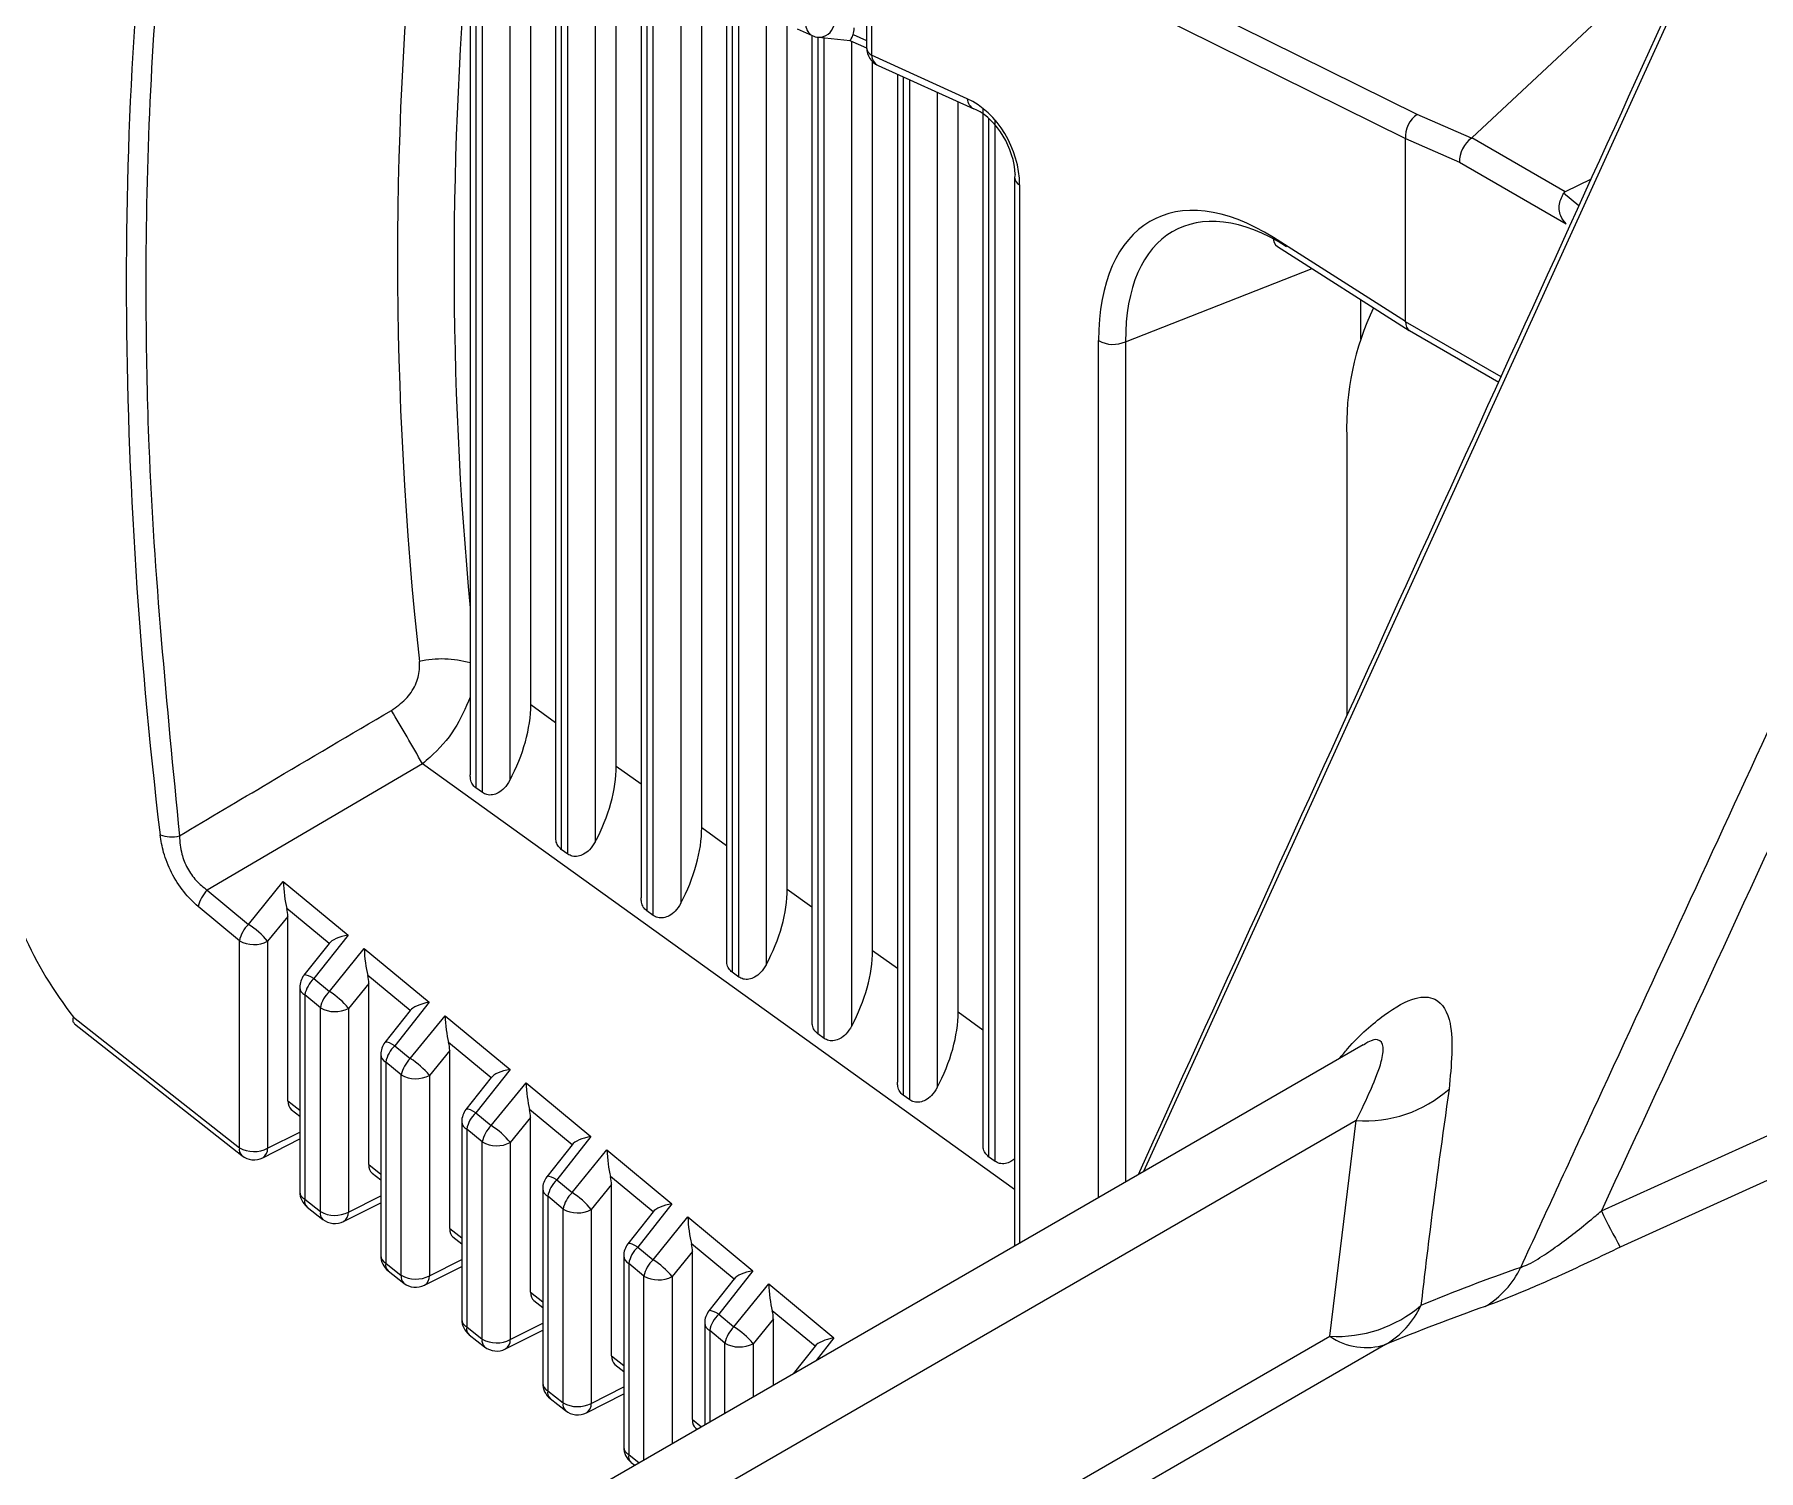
# Model space of a CAD drawing. Extents: x 16.7 to 113.1, y 4.5 to 84.5.
# Drawn here: x 77.472 to 78.356, y 67.674 to 68.411 of the extents above; entities that cross this region are included whole.
import ezdxf

# ---------------------------------------------------------------- set-up
doc = ezdxf.new("R2010")
doc.units = 0
doc.header["$MEASUREMENT"] = 0
doc.layers.add('OBJECT', color=7, linetype='CONTINUOUS')

msp = doc.modelspace()

# ---------------------------------------------------------------- linework, layer by layer
at = {"layer": 'OBJECT'}
for p, q in [((78.40258, 68.62126), (78.04095, 67.82776)), ((77.89888, 68.49713), (77.89888, 68.40419)), ((78.18128, 68.36996), (77.90765, 68.5055)), ((77.69547, 68.49038), (77.69547, 68.0312)), ((77.6984, 68.48887), (77.6984, 68.02451)), ((77.90145, 68.49327), (78.17525, 68.35764)), ((77.90145, 68.49327), (77.90145, 68.40033)), ((77.70175, 68.0221), (77.70175, 68.48735)), ((77.71583, 68.4843), (77.71583, 68.02843)), ((77.72659, 68.06725), (77.72659, 68.48243)), ((77.73931, 68.47028), (77.73931, 67.99967)), ((77.74224, 68.46895), (77.74224, 67.99299)), ((77.74559, 67.99058), (77.74559, 68.46742)), ((77.75967, 68.46521), (77.75967, 67.9969)), ((77.77043, 68.03572), (77.77043, 68.46251)), ((77.78315, 68.45035), (77.78315, 67.96815)), ((77.78608, 68.44902), (77.78608, 67.96146)), ((77.78943, 67.95905), (77.78943, 68.44763)), ((77.80351, 68.44611), (77.80351, 67.96538)), ((78.20939, 68.35792), (78.30697, 68.4492)), ((77.81427, 68.0042), (77.81427, 68.44258)), ((77.827, 68.43043), (77.827, 67.93662)), ((77.82992, 68.42911), (77.82992, 67.92994)), ((77.83327, 67.92753), (77.83327, 68.42839)), ((77.84735, 68.42702), (77.84735, 67.93385)), ((77.85812, 67.97268), (77.85812, 68.41921)), ((77.8632, 68.41397), (77.87097, 68.41044)), ((77.87084, 68.4105), (77.87084, 67.9051)), ((77.87376, 68.40963), (77.87376, 67.89841)), ((77.87414, 68.40959), (77.89035, 68.40801)), ((77.87711, 67.89601), (77.87711, 68.4093)), ((77.89197, 68.41101), (77.89888, 68.40787)), ((77.89033, 68.40801), (77.89888, 68.40413)), ((77.89119, 68.40762), (77.89119, 67.90233)), ((77.95049, 68.37804), (77.90145, 68.40033)), ((77.90196, 67.94115), (77.90196, 68.39698)), ((77.90475, 68.39509), (77.95378, 68.3728)), ((77.91468, 68.39057), (77.91468, 67.87357)), ((77.91761, 68.38924), (77.91761, 67.86689)), ((77.92096, 67.86448), (77.92096, 68.38772)), ((77.93504, 68.38132), (77.93504, 67.8708)), ((77.9458, 67.90963), (77.9458, 68.37643)), ((77.95852, 68.37308), (77.95852, 67.84205)), ((77.96145, 68.36803), (77.96145, 67.83536)), ((77.9648, 67.83296), (77.9648, 68.36701)), ((78.20922, 68.35779), (78.18128, 68.36996)), ((78.17525, 68.26371), (78.17525, 68.35758)), ((78.17525, 68.35758), (78.20295, 68.34552)), ((78.25723, 68.3303), (78.20939, 68.35792)), ((77.97477, 68.33773), (77.97477, 67.78955)), ((78.20295, 68.34552), (78.25779, 68.31386)), ((77.97734, 68.33387), (77.97734, 67.79103)), ((78.26426, 68.32317), (78.2564, 68.32953)), ((78.27048, 68.33685), (78.25723, 68.3303)), ((78.17525, 68.26371), (78.10751, 68.30679)), ((78.10958, 68.30221), (78.17726, 68.25917)), ((78.03171, 68.25344), (78.12738, 68.29089)), ((78.15232, 68.25466), (78.15232, 68.27503)), ((78.17525, 68.2637), (78.17525, 68.26371)), ((78.22432, 68.23538), (78.17525, 68.2637)), ((78.17739, 68.25909), (78.2231, 68.2327)), ((78.01785, 67.81442), (78.01785, 68.254)), ((78.03171, 68.25344), (78.03171, 67.82242)), ((78.1452, 68.20504), (78.1452, 68.06149)), ((77.72659, 68.06725), (77.73931, 68.0581)), ((77.67103, 68.03696), (77.56061, 67.97206)), ((77.97477, 67.81855), (77.67103, 68.03696)), ((77.77043, 68.03572), (77.78315, 68.02658)), ((77.70175, 68.0221), (77.6984, 68.02451)), ((77.81427, 68.0042), (77.827, 67.99505)), ((77.74559, 67.99058), (77.74224, 67.99299)), ((77.58177, 67.95452), (77.59962, 67.9765)), ((77.59962, 67.9765), (77.63284, 67.94898)), ((77.56061, 67.97206), (77.58177, 67.95452)), ((77.85812, 67.97268), (77.87084, 67.96353)), ((77.57713, 67.94611), (77.55596, 67.96365)), ((77.60197, 67.95866), (77.59157, 67.94585)), ((77.62314, 67.94476), (77.60142, 67.96276)), ((77.60197, 67.86401), (77.60197, 67.95866)), ((77.78943, 67.95905), (77.78608, 67.96146)), ((77.63284, 67.94898), (77.61528, 67.92675)), ((77.57713, 67.83992), (77.57713, 67.94611)), ((77.59157, 67.94585), (77.59157, 67.83967)), ((77.62317, 67.9448), (77.61022, 67.9284)), ((77.62328, 67.92012), (77.64113, 67.9421)), ((77.64113, 67.9421), (77.67438, 67.91455)), ((77.90196, 67.94115), (77.91468, 67.932)), ((78.2758, 67.80753), (78.56289, 67.93776)), ((77.60807, 67.9222), (77.60807, 67.81738)), ((77.61528, 67.92675), (77.62328, 67.92012)), ((77.64347, 67.92426), (77.63308, 67.91145)), ((77.66469, 67.91032), (77.64293, 67.92836)), ((77.64347, 67.8313), (77.64347, 67.92426)), ((77.83327, 67.92753), (77.82992, 67.92994)), ((77.61864, 67.91171), (77.61064, 67.91834)), ((77.61064, 67.91834), (77.61064, 67.81352)), ((77.67438, 67.91455), (77.65683, 67.89231)), ((78.57021, 67.91859), (78.28549, 67.78894)), ((77.49208, 67.90694), (77.57713, 67.83992)), ((77.61864, 67.80722), (77.61864, 67.91171)), ((77.63308, 67.91145), (77.63308, 67.80696)), ((77.66472, 67.91036), (77.65177, 67.89397)), ((77.66479, 67.88572), (77.68264, 67.9077)), ((77.68264, 67.9077), (77.71593, 67.88011)), ((77.9458, 67.90963), (77.95852, 67.90048)), ((77.49259, 67.90352), (77.57837, 67.83593)), ((77.87711, 67.89601), (77.87376, 67.89841)), ((78.15357, 67.89277), (75.80321, 66.53594)), ((77.64961, 67.88777), (77.64961, 67.78465)), ((77.65683, 67.89231), (77.66479, 67.88572)), ((77.68498, 67.88986), (77.67459, 67.87705)), ((77.70623, 67.87589), (77.68444, 67.89396)), ((77.68498, 67.7986), (77.68498, 67.88986)), ((78.15343, 67.89266), (78.15347, 67.89269)), ((77.66014, 67.87731), (77.65218, 67.88391)), ((77.65218, 67.88391), (77.65218, 67.78079)), ((77.71593, 67.88011), (77.69837, 67.85788)), ((77.66014, 67.77451), (77.66014, 67.87731)), ((77.67459, 67.87705), (77.67459, 67.77426)), ((77.70626, 67.87593), (77.69331, 67.85953)), ((77.70629, 67.85132), (77.72414, 67.8733)), ((77.72414, 67.8733), (77.75747, 67.84568)), ((77.60197, 67.86401), (77.60807, 67.8592)), ((77.92096, 67.86448), (77.91761, 67.86689)), ((78.15004, 67.85388), (75.83513, 66.51751)), ((77.60366, 67.85966), (77.60807, 67.85619)), ((77.69116, 67.85334), (77.69116, 67.75191)), ((77.69837, 67.85788), (77.70629, 67.85132)), ((77.72649, 67.85546), (77.71609, 67.84265)), ((77.74778, 67.84146), (77.72594, 67.85956)), ((77.72649, 67.76589), (77.72649, 67.85546)), ((78.13651, 67.74326), (78.15004, 67.85388)), ((77.58908, 67.83486), (77.60807, 67.84447)), ((77.59157, 67.83967), (77.60807, 67.84801)), ((77.70165, 67.84291), (77.69373, 67.84947)), ((77.69373, 67.84947), (77.69373, 67.74805)), ((77.70165, 67.74181), (77.70165, 67.84291)), ((77.71609, 67.84265), (77.71609, 67.74155)), ((77.75747, 67.84568), (77.73991, 67.82345)), ((77.74781, 67.8415), (77.73486, 67.8251)), ((77.7478, 67.81692), (77.76565, 67.8389)), ((77.76565, 67.8389), (77.79902, 67.81125)), ((77.9648, 67.83296), (77.96145, 67.83536)), ((77.64347, 67.8313), (77.64961, 67.82646)), ((77.64516, 67.82696), (77.64961, 67.82345)), ((77.78932, 67.80703), (77.76745, 67.82515)), ((77.7327, 67.8189), (77.7327, 67.71918)), ((77.73991, 67.82345), (77.7478, 67.81692)), ((77.76799, 67.82106), (77.7576, 67.80825)), ((77.76799, 67.73319), (77.76799, 67.82106)), ((77.61064, 67.81352), (77.61864, 67.80722)), ((77.61188, 67.80953), (77.61988, 67.80323)), ((77.63058, 67.80216), (77.64961, 67.81178)), ((77.63308, 67.80696), (77.64961, 67.81532)), ((77.74316, 67.80851), (77.73527, 67.81504)), ((77.73527, 67.81504), (77.73527, 67.71532)), ((77.74316, 67.7091), (77.74316, 67.80851)), ((77.7576, 67.80825), (77.7576, 67.70885)), ((77.78935, 67.80707), (77.7764, 67.79067)), ((77.79902, 67.81125), (77.78146, 67.78902)), ((77.68498, 67.7986), (77.69116, 67.79373)), ((77.78931, 67.78252), (77.80716, 67.8045)), ((77.80716, 67.8045), (77.84056, 67.77682)), ((77.68667, 67.79425), (77.69116, 67.79072)), ((77.83086, 67.7726), (77.80896, 67.79075)), ((77.65218, 67.78079), (77.66014, 67.77451)), ((77.67459, 67.77426), (77.69116, 67.78264)), ((77.77425, 67.78447), (77.77425, 67.68644)), ((77.78466, 67.77411), (77.77681, 67.78061)), ((77.77681, 67.78061), (77.77681, 67.68258)), ((77.78146, 67.78902), (77.78931, 67.78252)), ((77.8095, 67.78666), (77.79911, 67.77385)), ((77.8095, 67.70048), (77.8095, 67.78666)), ((77.65343, 67.77679), (77.66139, 67.77052)), ((77.67209, 67.76945), (77.69116, 67.77909)), ((77.78466, 67.6798), (77.78466, 67.77411)), ((77.79911, 67.77385), (77.79911, 67.68814)), ((77.8309, 67.77264), (77.81795, 67.75624)), ((77.84056, 67.77682), (77.823, 67.75459)), ((77.72649, 67.76589), (77.7327, 67.761)), ((77.83081, 67.74812), (77.84866, 67.7701)), ((77.84866, 67.7701), (77.88211, 67.74239)), ((77.72818, 67.76155), (77.7327, 67.75798)), ((77.823, 67.75459), (77.83081, 67.74812)), ((77.87241, 67.73816), (77.85046, 67.75635)), ((77.69373, 67.74805), (77.70165, 67.74181)), ((77.7136, 67.73675), (77.7327, 67.74641)), ((77.71609, 67.74155), (77.7327, 67.74995)), ((77.81579, 67.75004), (77.81579, 67.69778)), ((77.82617, 67.73971), (77.81836, 67.74618)), ((77.81836, 67.74618), (77.81836, 67.69926)), ((77.85101, 67.75226), (77.84061, 67.73945)), ((77.85101, 67.71811), (77.85101, 67.75226)), ((75.92417, 66.46611), (78.13651, 67.74326)), ((78.16511, 67.73901), (75.94215, 66.45572)), ((77.69497, 67.74406), (77.70289, 67.73782)), ((77.82617, 67.70377), (77.82617, 67.73971)), ((77.84061, 67.73945), (77.84061, 67.7121)), ((77.87244, 67.73821), (77.86123, 67.72401)), ((77.88211, 67.74239), (77.87292, 67.73076)), ((77.76799, 67.73319), (77.77425, 67.72826)), ((77.76968, 67.72885), (77.77425, 67.72525)), ((77.73527, 67.71532), (77.74316, 67.7091)), ((77.73652, 67.71132), (77.7444, 67.70511)), ((77.7551, 67.70404), (77.77425, 67.71372)), ((77.7576, 67.70885), (77.77425, 67.71727)), ((77.8095, 67.70048), (77.81414, 67.69682)), ((77.81119, 67.69614), (77.81194, 67.69555)), ((77.77681, 67.68258), (77.78217, 67.67837)), ((77.77806, 67.67859), (77.77996, 67.67709))]:
    msp.add_line(p, q, dxfattribs=at)
at = {"layer": 'OBJECT', "flags": 128}
for points in [[(77.95513, 68.37241), (77.95424, 68.37262), (77.95378, 68.3728)], [(77.61528, 67.92675), (77.61379, 67.92759), (77.61249, 67.92819), (77.61144, 67.92854), (77.61067, 67.92861), (77.61022, 67.9284), (77.61022, 67.9284)], [(77.65683, 67.89231), (77.65534, 67.89316), (77.65404, 67.89376), (77.65298, 67.89411), (77.65221, 67.89418), (77.65177, 67.89397), (77.65177, 67.89397)], [(77.69837, 67.85788), (77.69688, 67.85872), (77.69558, 67.85933), (77.69453, 67.85968), (77.69376, 67.85974), (77.69331, 67.85954), (77.69331, 67.85953)], [(77.73991, 67.82345), (77.73843, 67.82429), (77.73713, 67.8249), (77.73607, 67.82524), (77.7353, 67.82531), (77.73486, 67.8251), (77.73486, 67.8251)], [(77.78146, 67.78902), (77.77997, 67.78986), (77.77867, 67.79047), (77.77762, 67.79081), (77.77685, 67.79088), (77.7764, 67.79067), (77.7764, 67.79067)], [(77.823, 67.75459), (77.82152, 67.75543), (77.82022, 67.75603), (77.81916, 67.75638), (77.81839, 67.75645), (77.81795, 67.75624), (77.81795, 67.75624)]]:
    msp.add_lwpolyline(points, dxfattribs=at)
at = {"layer": 'OBJECT'}
for centre, radius, start, end in [((79.56737, 68.29596), 1.90913, 173.78748, 186.21252), ((79.57284, 68.29318), 1.88562, 174.63613, 185.36387), ((77.874, 68.416), 0.00634, 182.90365, 241.41668), ((77.87511, 68.41954), 0.01, 245.55752, 264.43849), ((77.87418, 68.41791), 0.00832, 269.75614, 342.6102), ((77.90888, 68.40419), 0.01, 180, 245.55752), ((77.90367, 68.40459), 0.0048, 184.73668, 242.47515), ((77.90755, 68.40051), 0.0061, 181.67499, 242.64314), ((77.95682, 68.37836), 0.00634, 182.91188, 241.40845), ((77.97826, 68.33772), 0.00349, 154.46811, 179.84322), ((77.97958, 68.33814), 0.00483, 184.94186, 242.26997), ((78.11252, 68.3063), 0.00503, 174.37041, 234.24759), ((78.28544, 68.21017), 0.14033, 154.38255, 182.09613), ((78.02534, 68.26743), 0.01538, 240.86658, 294.49616), ((77.68107, 68.03826), 0.05241, 74.05361, 102.82111), ((75.97474, 67.06604), 1.9545, 29.78582, 30.71451), ((77.54227, 68.01636), 0.01696, 249.768, 283.91384), ((77.57164, 67.96048), 0.01599, 133.60833, 168.5589), ((77.59281, 67.94293), 0.016, 133.60999, 168.5565), ((77.56106, 67.92122), 0.03922, 38.91493, 58.11365), ((77.58459, 67.95941), 0.01525, 240.71997, 297.24676), ((77.61807, 67.9222), 0.01, 141.70229, 180), ((77.61285, 67.9226), 0.0048, 184.74166, 242.4728), ((77.62631, 67.91517), 0.01599, 133.60833, 168.5589), ((77.63431, 67.90854), 0.01599, 133.60766, 168.55883), ((77.60257, 67.88683), 0.0392, 38.91103, 58.11756), ((77.6261, 67.92501), 0.01525, 240.72035, 297.24638), ((77.65961, 67.88777), 0.01, 141.70229, 180), ((77.6544, 67.88816), 0.0048, 184.73592, 242.47296), ((77.66786, 67.88073), 0.01599, 133.60739, 168.55625), ((77.67582, 67.87413), 0.016, 133.60979, 168.55385), ((77.64407, 67.85242), 0.03922, 38.91493, 58.11365), ((77.6676, 67.89061), 0.01525, 240.71941, 297.24639), ((78.15457, 67.91876), 0.06504, 266.00761, 311.5138), ((77.70116, 67.85334), 0.01, 141.70229, 180), ((77.69594, 67.85373), 0.0048, 184.73929, 242.47516), ((77.7094, 67.8463), 0.01599, 133.6076, 168.55963), ((77.71732, 67.83974), 0.01599, 133.60288, 168.56075), ((77.68559, 67.81802), 0.03921, 38.91213, 58.11646), ((77.70911, 67.85621), 0.01525, 240.72114, 297.24466), ((77.58131, 67.83904), 0.00428, 168.04676, 226.58449), ((77.58459, 67.85323), 0.01525, 240.71997, 297.24676), ((77.58456, 67.84379), 0.01, 231.76391, 296.82239), ((77.58624, 67.83939), 0.00534, 302.10427, 2.99956), ((77.7427, 67.8189), 0.01, 141.70229, 180), ((77.61807, 67.81738), 0.01, 180, 231.76391), ((77.61285, 67.81778), 0.0048, 184.74166, 242.4728), ((77.73749, 67.8193), 0.0048, 184.74111, 242.47071), ((77.75095, 67.81187), 0.01599, 133.60685, 168.55679), ((77.75883, 67.80533), 0.016, 133.60999, 168.5565), ((77.72708, 67.78362), 0.03922, 38.91493, 58.11365), ((77.61482, 67.81264), 0.00428, 168.04793, 226.58402), ((77.62282, 67.80633), 0.00428, 168.03424, 226.59647), ((77.6261, 67.82052), 0.01525, 240.72035, 297.24638), ((77.75062, 67.82181), 0.01525, 240.71997, 297.24676), ((78.55212, 67.93977), 0.30633, 205.57403, 209.49662), ((77.62607, 67.81108), 0.01, 231.76391, 296.82239), ((77.62774, 67.80668), 0.00534, 302.0987, 3.00006), ((77.78425, 67.78447), 0.01, 141.70229, 180), ((77.65961, 67.78465), 0.01, 180, 231.76391), ((77.6544, 67.78505), 0.0048, 184.73592, 242.47296), ((77.65637, 67.7799), 0.00428, 168.04893, 226.58232), ((77.77903, 67.78487), 0.0048, 184.74089, 242.47061), ((77.79249, 67.77744), 0.01599, 133.60766, 168.55883), ((77.80034, 67.77093), 0.016, 133.60998, 168.55366), ((77.7686, 67.74923), 0.0392, 38.91103, 58.11756), ((77.66433, 67.77363), 0.00428, 168.05, 226.58516), ((77.6676, 67.78782), 0.01525, 240.71941, 297.24639), ((77.66925, 67.77398), 0.00534, 302.10442, 2.99434), ((77.79212, 67.78741), 0.01525, 240.71941, 297.24639), ((78.53997, 66.90286), 0.92752, 109.23259, 112.62202), ((78.19253, 67.7984), 0.04635, 300.70994, 334.7342), ((77.66758, 67.77838), 0.01, 231.76391, 296.82239), ((77.82579, 67.75004), 0.01, 141.70229, 180), ((77.83404, 67.743), 0.016, 133.60973, 168.55464), ((78.1402, 67.80938), 0.06622, 266.80131, 310.48727), ((78.14194, 67.77814), 0.04547, 300.63185, 335.1332), ((78.52086, 66.88529), 0.92488, 109.23281, 112.62151), ((77.70116, 67.75191), 0.01, 180, 231.76391), ((77.69594, 67.75231), 0.0048, 184.73929, 242.47516), ((77.69791, 67.74717), 0.00428, 168.04948, 226.58248), ((77.82058, 67.75044), 0.0048, 184.73668, 242.47515), ((77.84185, 67.73653), 0.01599, 133.60739, 168.55625), ((77.8101, 67.71481), 0.03922, 38.9155, 58.11309), ((77.70583, 67.74092), 0.00428, 168.04893, 226.58232), ((77.70911, 67.75511), 0.01525, 240.72114, 297.24466), ((77.70908, 67.74567), 0.01, 231.76391, 296.82239), ((77.71076, 67.74127), 0.00534, 302.09672, 3.00204), ((77.83363, 67.75301), 0.01525, 240.72055, 297.24525), ((78.15515, 67.77031), 0.03285, 235.42674, 287.65724), ((77.7427, 67.71918), 0.01, 180, 231.76391), ((77.73749, 67.71958), 0.0048, 184.74111, 242.47071), ((77.73945, 67.71443), 0.00428, 168.03907, 226.59609), ((77.74734, 67.70822), 0.00428, 168.04676, 226.58449), ((77.75062, 67.72241), 0.01525, 240.71997, 297.24676), ((77.75059, 67.71297), 0.01, 231.76391, 296.82239), ((77.75226, 67.70857), 0.00534, 302.10427, 2.99956), ((77.78425, 67.68644), 0.01, 180, 231.76391), ((77.77903, 67.68684), 0.0048, 184.74089, 242.47061), ((77.781, 67.6817), 0.00428, 168.04882, 226.58243)]:
    msp.add_arc(centre, radius, start, end, dxfattribs=at)
for centre, major_axis, ratio, start_param, end_param in [((78.97271, 67.35145), (-1.00355, 1.9254), 0.546183, 0.65427, 0.963299), ((77.89296, 68.4178), (0.00262, 0.00979), 0.106887, 3.123822, 3.974977), ((77.88582, 68.4185), (-0.00385, 0.01007), 0.543423, 3.692597, 4.098858), ((77.94543, 68.34234), (-0.01678, 0.03637), 0.746233, 4.158516, 5.570042), ((77.95286, 68.3462), (-0.01275, 0.02722), 0.6715, 4.16034, 5.571866), ((78.18251, 68.36158), (0.00422, 0.00907), 0.65764, 0.784823, 2.296905), ((78.04841, 68.41999), (0.1268, -0.06259), 0.052184, 0.025754, 0.032108), ((78.21002, 68.3496), (0.00451, 0.00894), 0.611471, 0.803161, 2.321597), ((78.15192, 68.38314), (0.05766, -0.02495), 0.11077, 6.208839, 6.235019), ((78.1082, 68.1957), (-0.06218, 0.1204), 0.544409, 5.531781, 7.094981), ((78.11563, 68.19956), (-0.05848, 0.1111), 0.541805, 5.527777, 7.090977), ((78.28383, 68.30699), (0.02725, -0.02281), 0.225664, 3.042546, 3.183147), ((78.18251, 68.26768), (0.00519, 0.00855), 0.59377, 2.36886, 3.15434), ((77.6838, 68.04302), (0.03015, 0.0521), 0.583023, 4.769095, 5.494025), ((77.72764, 68.0115), (0.03015, 0.0521), 0.583023, 4.769095, 5.494025), ((77.77148, 67.97997), (0.03015, 0.0521), 0.583023, 4.769095, 5.494025), ((77.52528, 67.96582), (-0.05084, 0.09763), 0.546171, 0.990968, 1.912502), ((77.60241, 67.97196), (-0.00138, 0.01392), 0.177178, 1.220717, 2.275128), ((77.81532, 67.94845), (0.03015, 0.0521), 0.583023, 4.769095, 5.494025), ((77.59527, 67.96316), (-0.00404, 0.01025), 0.521, 4.064683, 4.470943), ((77.63563, 67.94443), (0.01306, 0.00138), 0.372225, 1.746516, 2.800928), ((77.64392, 67.93756), (-0.00138, 0.01392), 0.177178, 1.220717, 2.275128), ((77.85916, 67.91692), (0.03015, 0.0521), 0.583023, 4.769095, 5.494025), ((77.63678, 67.92876), (-0.00404, 0.01025), 0.521, 4.064683, 4.470943), ((77.67717, 67.91), (0.01306, 0.00138), 0.372225, 1.746516, 2.800928), ((77.68542, 67.90316), (-0.00138, 0.01392), 0.177178, 1.220717, 2.275128), ((77.903, 67.8854), (0.03015, 0.0521), 0.583023, 4.769095, 5.494025), ((77.67829, 67.89436), (-0.00404, 0.01025), 0.521, 4.064683, 4.470943), ((77.71872, 67.87557), (0.01306, 0.00138), 0.372225, 1.746516, 2.800928), ((77.72693, 67.86876), (-0.00138, 0.01392), 0.177178, 1.220717, 2.275128), ((77.60911, 67.8681), (0.00505, 0.00871), 0.579362, 2.356901, 3.059174), ((77.71979, 67.85996), (-0.00404, 0.01025), 0.521, 4.064683, 4.470943), ((77.76026, 67.84114), (0.01306, 0.00138), 0.372225, 1.746516, 2.800928), ((77.76844, 67.83436), (-0.00138, 0.01392), 0.177178, 1.220717, 2.275128), ((77.65061, 67.8354), (0.00505, 0.00871), 0.579362, 2.356901, 3.059174), ((77.7613, 67.82556), (-0.00404, 0.01025), 0.521, 4.064683, 4.470943), ((77.8018, 67.8067), (0.01306, 0.00138), 0.372225, 1.746516, 2.800928), ((77.69212, 67.80269), (0.00505, 0.00871), 0.579362, 2.356901, 3.059174), ((77.80994, 67.79996), (-0.00138, 0.01392), 0.177178, 1.220717, 2.275128), ((77.80281, 67.79116), (-0.00404, 0.01025), 0.521, 4.064683, 4.470943), ((77.84335, 67.77227), (0.01306, 0.00138), 0.372225, 1.746516, 2.800928), ((77.73363, 67.76999), (0.00505, 0.00871), 0.579362, 2.356901, 3.059174), ((77.85145, 67.76556), (-0.00138, 0.01392), 0.177178, 1.220717, 2.275128), ((77.84431, 67.75676), (-0.00404, 0.01025), 0.521, 4.064683, 4.470943), ((77.88489, 67.73784), (0.01306, 0.00138), 0.372225, 1.746516, 2.800928), ((77.77513, 67.73728), (0.00505, 0.00871), 0.579362, 2.356901, 3.059174), ((77.81664, 67.70458), (0.00505, 0.00871), 0.579362, 2.356901, 3.059174)]:
    msp.add_ellipse(centre, major_axis=major_axis, ratio=ratio, start_param=start_param, end_param=end_param, dxfattribs=at)
for points, knots in [([(78.23444, 67.77861), (78.24747, 67.80687), (78.32071, 67.96565), (78.47706, 68.3042), (78.62001, 68.61422), (78.70282, 68.79382)], [0, 0, 0, 0, 0.083458, 0.469005, 1, 1, 1, 1]), ([(78.73226, 68.79586), (78.65424, 68.62683), (78.50225, 68.29755), (78.34993, 67.96794), (78.2758, 67.80753)], [0, 0, 0, 0, 0.513344, 1, 1, 1, 1]), ([(78.39723, 68.61471), (78.35895, 68.53084), (78.23891, 68.26789), (78.11946, 68.00509), (78.03811, 67.82612)], [0, 0, 0, 0, 0.318953, 1, 1, 1, 1]), ([(77.54635, 68.54287), (77.54567, 68.53793), (77.5423, 68.51318), (77.53294, 68.42908), (77.52885, 68.34077), (77.52922, 68.24972), (77.53103, 68.1577), (77.53981, 68.06726), (77.54635, 67.9999)], [0, 0, 0, 0, 0.029967, 0.149857, 0.5, 0.529968, 0.649857, 1, 1, 1, 1]), ([(78.25779, 68.31386), (78.25673, 68.31514), (78.25495, 68.31731), (78.25398, 68.32132), (78.25436, 68.32487), (78.25539, 68.32766), (78.25612, 68.32902), (78.2564, 68.32953)], [0, 0, 0, 0, 0.2815, 0.477143, 0.672465, 0.878459, 1, 1, 1, 1]), ([(77.65507, 68.06432), (77.65764, 68.0661), (77.66277, 68.06967), (77.66777, 68.07719), (77.66969, 68.08404), (77.66951, 68.08798), (77.66945, 68.08936)], [0, 0, 0, 0, 0.288935, 0.578765, 0.851938, 1, 1, 1, 1]), ([(77.54635, 67.9999), (77.56164, 68.00901), (77.59783, 68.03058), (77.63412, 68.05197), (77.65507, 68.06432)], [0, 0, 0, 0, 0.422662, 1, 1, 1, 1]), ([(77.69547, 68.07105), (77.6931, 68.06549), (77.68835, 68.05437), (77.67847, 68.04319), (77.6723, 68.03802), (77.67103, 68.03696)], [0, 0, 0, 0, 0.442974, 0.885211, 1, 1, 1, 1]), ([(77.6984, 68.02451), (77.69776, 68.02512), (77.69647, 68.02633), (77.69557, 68.02874), (77.69556, 68.03045), (77.69556, 68.0312)], [0, 0, 0, 0, 0.359222, 0.716971, 1, 1, 1, 1]), ([(77.71583, 68.02843), (77.71494, 68.02699), (77.71336, 68.02446), (77.71013, 68.02198), (77.70701, 68.02084), (77.70404, 68.02083), (77.70249, 68.0217), (77.70175, 68.0221)], [0, 0, 0, 0, 0.2782996, 0.4908, 0.6659751, 0.8421114, 1, 1, 1, 1]), ([(77.55596, 67.96365), (77.55341, 67.96605), (77.54831, 67.97086), (77.5421, 67.98086), (77.53796, 67.99113), (77.5369, 67.99747), (77.5364, 68.00045)], [0, 0, 0, 0, 0.2618794, 0.5244054, 0.7764165, 1, 1, 1, 1]), ([(77.54635, 67.9999), (77.54657, 67.9968), (77.54697, 67.99131), (77.55025, 67.98325), (77.55479, 67.97658), (77.55863, 67.9736), (77.56061, 67.97206)], [0, 0, 0, 0, 0.2953363, 0.5247161, 0.7544597, 1, 1, 1, 1]), ([(77.74224, 67.99299), (77.7416, 67.99359), (77.74031, 67.9948), (77.73942, 67.99722), (77.7394, 67.99892), (77.7394, 67.99967)], [0, 0, 0, 0, 0.359221, 0.716954, 1, 1, 1, 1]), ([(77.75967, 67.9969), (77.75878, 67.99547), (77.7572, 67.99294), (77.75397, 67.99046), (77.75085, 67.98932), (77.74788, 67.98931), (77.74633, 67.99017), (77.74559, 67.99058)], [0, 0, 0, 0, 0.278289, 0.490791, 0.665973, 0.84211, 1, 1, 1, 1]), ([(77.78608, 67.96146), (77.78544, 67.96207), (77.78415, 67.96328), (77.78326, 67.96569), (77.78324, 67.9674), (77.78324, 67.96815)], [0, 0, 0, 0, 0.359222, 0.716971, 1, 1, 1, 1]), ([(77.80351, 67.96538), (77.80262, 67.96394), (77.80104, 67.96142), (77.79781, 67.95893), (77.79469, 67.95779), (77.79173, 67.95778), (77.79017, 67.95865), (77.78943, 67.95905)], [0, 0, 0, 0, 0.278299, 0.490798, 0.665962, 0.842112, 1, 1, 1, 1]), ([(77.82992, 67.92994), (77.82928, 67.93054), (77.82799, 67.93175), (77.8271, 67.93417), (77.82708, 67.93587), (77.82708, 67.93662)], [0, 0, 0, 0, 0.359221, 0.716954, 1, 1, 1, 1]), ([(77.84735, 67.93385), (77.84646, 67.93242), (77.84488, 67.92989), (77.84165, 67.92741), (77.83853, 67.92627), (77.83557, 67.92626), (77.83401, 67.92712), (77.83327, 67.92753)], [0, 0, 0, 0, 0.278287, 0.49078, 0.665962, 0.842112, 1, 1, 1, 1]), ([(78.14131, 67.8857), (78.14273, 67.88738), (78.15065, 67.89684), (78.16489, 67.90917), (78.18059, 67.91804), (78.19276, 67.91696), (78.2007, 67.90302), (78.19881, 67.8824), (78.19768, 67.87006)], [0, 0, 0, 0, 0.032795, 0.183792, 0.335539, 0.472549, 0.684509, 1, 1, 1, 1]), ([(77.49268, 67.90363), (77.49245, 67.90378), (77.49183, 67.90421), (77.49176, 67.90545), (77.49195, 67.90651), (77.49206, 67.90689), (77.49208, 67.90694)], [0, 0, 0, 0, 0.270247, 0.749399, 0.969629, 1, 1, 1, 1]), ([(77.87376, 67.89841), (77.87312, 67.89902), (77.87183, 67.90023), (77.87094, 67.90265), (77.87092, 67.90435), (77.87092, 67.9051)], [0, 0, 0, 0, 0.359222, 0.716971, 1, 1, 1, 1]), ([(77.89119, 67.90233), (77.8903, 67.9009), (77.88872, 67.89837), (77.88549, 67.89588), (77.88237, 67.89474), (77.87941, 67.89473), (77.87785, 67.8956), (77.87711, 67.89601)], [0, 0, 0, 0, 0.278297, 0.49079, 0.665963, 0.842113, 1, 1, 1, 1]), ([(78.15004, 67.85388), (78.15534, 67.86486), (78.1625, 67.87972), (78.16447, 67.8923), (78.16213, 67.89573), (78.15793, 67.8954), (78.15449, 67.89313), (78.15367, 67.89259)], [0, 0, 0, 0, 0.496134, 0.671223, 0.847599, 0.963564, 1, 1, 1, 1]), ([(77.91761, 67.86689), (77.91696, 67.86749), (77.91567, 67.8687), (77.91478, 67.87112), (77.91476, 67.87282), (77.91476, 67.87357)], [0, 0, 0, 0, 0.359189, 0.716953, 1, 1, 1, 1]), ([(77.93504, 67.8708), (77.93414, 67.86937), (77.93256, 67.86684), (77.92933, 67.86436), (77.92621, 67.86322), (77.92325, 67.86321), (77.92169, 67.86407), (77.92096, 67.86448)], [0, 0, 0, 0, 0.278287, 0.49078, 0.665962, 0.842112, 1, 1, 1, 1]), ([(78.19768, 67.87006), (78.1943, 67.84607), (78.18908, 67.80908), (78.18473, 67.77204), (78.1832, 67.75902)], [0, 0, 0, 0, 0.648491, 1, 1, 1, 1]), ([(77.96145, 67.83536), (77.9608, 67.83597), (77.95951, 67.83718), (77.95862, 67.8396), (77.95861, 67.8413), (77.9586, 67.84205)], [0, 0, 0, 0, 0.3591909, 0.71697, 1, 1, 1, 1]), ([(77.97477, 67.83431), (77.97417, 67.8338), (77.97277, 67.8326), (77.97004, 67.83171), (77.96709, 67.83168), (77.96553, 67.83255), (77.9648, 67.83296)], [0, 0, 0, 0, 0.204212, 0.47798, 0.753273, 1, 1, 1, 1]), ([(78.23444, 67.77861), (78.2357, 67.77907), (78.23822, 67.77999), (78.24441, 67.78352), (78.25531, 67.79092), (78.26627, 67.79956), (78.27384, 67.80589), (78.2758, 67.80753)], [0, 0, 0, 0, 0.116851, 0.233193, 0.437976, 0.854435, 1, 1, 1, 1]), ([(78.28549, 67.78894), (78.27539, 67.78415), (78.25738, 67.77561), (78.23242, 67.76464), (78.2215, 67.76054), (78.2162, 67.75855)], [0, 0, 0, 0, 0.396713, 0.706828, 1, 1, 1, 1])]:
    msp.add_open_spline(points, degree=3, knots=knots, dxfattribs=at)

doc.saveas('drawing.dxf')
